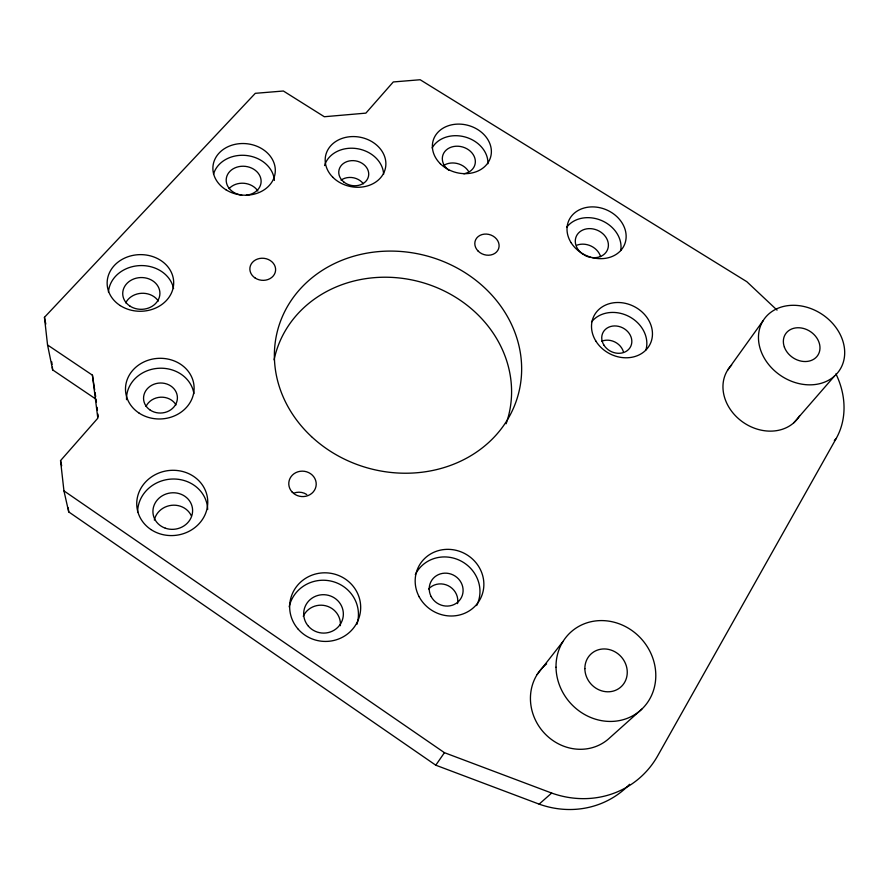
<?xml version="1.0" encoding="UTF-8"?>
<svg xmlns="http://www.w3.org/2000/svg" width="889" height="889" viewBox="0 0 889 889"><rect width="100%" height="100%" fill="white"/><g stroke="black" fill="none" stroke-linecap="round" stroke-linejoin="round"><path stroke-width="1.33" d="M835.916 373.847A85.277 70.82 34.4 0 1 836.193 438.499L657.749 755.728A97.346 89.922 51.7 0 1 551.658 793.055L539.134 804.134L435.777 765.196L68.709 511.897L63.941 490.861L60.541 460.613L97.823 418.186L92.423 375.169L47.55 344.965L44.45 317.317L255.299 93.323L283.38 91.011L324.318 116.737L365.89 113.125L393.282 81.955L420.164 79.743L746.816 281.691L777.042 310.117M435.777 765.196L444.444 752.683L551.658 793.055M727.569 370.224L763.162 320.607M537.134 674.529L563.015 641.458M793.821 422.764L834.36 376.191A45.55 36.96 33.5 0 0 809.423 308.05A45.55 36.96 33.5 0 0 760.94 350.988A45.55 36.96 33.5 0 0 834.36 376.191M834.315 440.466L836.193 438.499M641.78 709.166L609.854 737.726A48.651 44.928 51.6 0 1 542.89 731.503A48.651 44.928 51.6 0 1 546.624 663.916M47.55 344.965L52.651 369.891L96.068 399.228L96.412 401.928M63.941 490.861L444.444 752.683M60.541 460.613L61.674 465.758M44.45 317.317L45.806 324.063M92.423 375.169L94.656 389.871M95.056 392.538L95.668 396.55M97.09 407.329L97.423 410.04M97.934 414.085L98.279 416.797M51.74 361.812L52.051 364.501M52.351 367.201L52.651 369.891M68.253 507.886L68.709 511.897M126.527 399.65A33.871 30.015 -3.6 0 1 157.509 368.357A33.871 30.015 -3.6 0 1 193.913 393.671M137.639 512.42A35.082 32.215 -8.6 0 1 171.977 479.038A35.082 32.215 -8.6 0 1 207.682 509.497M428.587 588.996A16.824 15.969 30.5 0 1 448.289 585.762A16.824 15.969 30.5 0 1 457.546 603.609M601.753 341.209A15.224 13.013 27.3 0 1 623.4 351.755M341.043 180.156A14.813 12.324 11.1 0 1 363.368 183.812M146.018 406.417A16.602 14.78 -4.1 0 1 160.631 397.194A16.602 14.78 -4.1 0 1 176.011 404.895M293.637 493.239A13.279 12.368 5.3 0 1 306.805 494.551M303.249 616.277A19.436 18.858 5.8 0 1 325.796 605.798A19.436 18.858 5.8 0 1 340.376 625.678M213.516 174.277A30.882 25.57 5.9 0 1 246.131 155.464A30.882 25.57 5.9 0 1 274.357 180.434M108.447 292.092A32.837 28.059 -1.3 0 1 139.373 265.622A32.837 28.059 -1.3 0 1 173.566 288.536M241.775 195.113A17.502 14.491 5.9 0 1 228.695 172.766A17.502 14.491 5.9 0 1 258.154 173.122A17.502 14.491 5.9 0 1 246.364 195.18M274.09 359.845A120.56 107.502 14.7 0 1 420.73 282.057A120.56 107.502 14.7 0 1 506.119 423.753M289.169 606.865A35.038 33.882 6.9 0 1 332.208 581.384A35.038 33.882 6.9 0 1 356.9 624.356M324.563 165.554A30.17 24.936 11.2 0 1 356.733 148.596A30.17 24.936 11.2 0 1 383.626 174.244M229.129 188.59A17.18 14.313 5.7 0 1 257.91 191.057M591.518 321.94A31.026 26.359 27.1 0 1 628.79 316.373A31.026 26.359 27.1 0 1 645.947 349.91M154.33 520.043A19.48 17.947 -9.4 0 1 171.455 505.319A19.48 17.947 -9.4 0 1 191.291 515.753M125.727 302.871A18.247 15.68 -1.7 0 1 141.451 293.292A18.247 15.68 -1.7 0 1 158.331 301.038M415.307 574.65A34.338 32.482 29.9 0 1 460.524 560.781A34.338 32.482 29.9 0 1 476.626 605.565M443.411 165.632A16.435 13.524 16 0 1 468.703 171.633M449.045 170.41A16.735 13.679 16 0 1 447.845 148.796A16.735 13.679 16 0 1 473.192 154.575A16.735 13.679 16 0 1 463.847 173.788M432.143 147.93A29.537 24.136 16 0 1 465.336 137.05A29.537 24.136 16 0 1 487.917 163.743M576.861 245.186A16.68 13.891 23.3 0 1 600.608 256.654M566.649 227.351A29.97 24.803 23.2 0 1 601.597 220.539A29.97 24.803 23.2 0 1 620.711 250.576M583.528 254.632A16.98 14.057 23.2 0 1 581.228 230.829A16.98 14.057 23.2 0 1 607.42 240.13A16.98 14.057 23.2 0 1 591.841 257.577M590.763 257.421A16.98 14.057 23.2 0 1 584.484 255.187M629.579 784.309A94.001 87.233 53.4 0 1 539.134 804.134M799.711 415.574A42.628 35.393 34.4 0 1 741.815 421.353A42.628 35.393 34.4 0 1 731.669 365.068M139.117 413.118A34.338 30.337 -3.3 0 0 193.858 391.938A34.338 30.337 -3.3 0 0 146.418 360.867A34.338 30.337 -3.3 0 0 139.117 413.118M150.952 529.544A35.582 32.593 -8.1 0 0 207.515 506.019A35.582 32.593 -8.1 0 0 158.264 473.248A35.582 32.593 -8.1 0 0 150.952 529.544M165.287 528.177A19.88 18.258 -8.6 0 0 192.424 508.097A19.88 18.258 -8.6 0 0 160.576 496.907A19.88 18.258 -8.6 0 0 165.287 528.177M603.831 344.988A15.513 13.179 27.1 0 0 629.912 347.843A15.513 13.179 27.1 0 0 616.622 326.03A15.513 13.179 27.1 0 0 603.831 344.988M431.154 596.541A17.169 16.235 29.9 0 0 460.469 599.108A17.169 16.235 29.9 0 0 446.878 573.216A17.169 16.235 29.9 0 0 431.154 596.541M343.743 181.934A15.08 12.468 11.2 0 0 368.413 176.655A15.08 12.468 11.2 0 0 349.044 160.998A15.08 12.468 11.2 0 0 343.743 181.934M150.197 410.096A16.935 15.013 -3.6 0 0 177.267 399.717A16.935 15.013 -3.6 0 0 153.953 384.248A16.935 15.013 -3.6 0 0 150.197 410.096M308.427 626.256A19.858 19.202 6.9 0 0 342.221 620.455A19.858 19.202 6.9 0 0 319.907 594.985A19.858 19.202 6.9 0 0 308.427 626.256M291.981 491.884A13.735 12.713 6.1 0 0 315.395 488.405A13.735 12.713 6.1 0 0 300.104 471.303A13.735 12.713 6.1 0 0 291.981 491.884M225.884 189.735A31.271 25.781 6 0 0 275.157 172.966A31.271 25.781 6 0 0 231.24 145.407A31.271 25.781 6 0 0 225.884 189.735M129.95 306.094A18.613 15.902 -1.3 0 0 159.753 295.437A18.613 15.902 -1.3 0 0 134.239 278.779A18.613 15.902 -1.3 0 0 129.95 306.094M478.093 251.054A12.335 10.379 18.4 0 0 498.596 248.731A12.335 10.379 18.4 0 0 484.161 234.14A12.335 10.379 18.4 0 0 478.093 251.054M255.221 278.068A12.902 11.046 5.9 0 0 275.557 270.734A12.902 11.046 5.9 0 0 257.432 259.066A12.902 11.046 5.9 0 0 255.221 278.068M311.528 436.643A124.527 110.069 14.8 0 0 517.765 396.294A124.527 110.069 14.8 0 0 364.757 253.554A124.527 110.069 14.8 0 0 311.528 436.643M298.293 629.312A35.538 34.293 7.5 0 0 358.712 618.7A35.538 34.293 7.5 0 0 318.506 573.361A35.538 34.293 7.5 0 0 298.293 629.312M332.708 177.155A30.537 25.125 11.3 0 0 384.27 171.855A30.537 25.125 11.3 0 0 349.61 136.75A30.537 25.125 11.3 0 0 332.708 177.155M595.863 341.076A31.415 26.581 27 0 0 648.648 346.677A31.415 26.581 27 0 0 621.444 302.693A31.415 26.581 27 0 0 595.863 341.076M419.175 596.808A34.827 32.849 29.5 0 0 478.638 601.753A34.827 32.849 29.5 0 0 450.734 549.458A34.827 32.849 29.5 0 0 419.175 596.808M120.204 305.56A33.282 28.326 -1.1 0 0 173.411 286.436A33.282 28.326 -1.1 0 0 127.627 256.865A33.282 28.326 -1.1 0 0 120.204 305.56M440.344 163.743A29.893 24.314 16 0 0 490.106 158.642A29.893 24.314 16 0 0 455.19 124.271A29.893 24.314 16 0 0 440.344 163.743M571.105 242.697A30.348 24.992 23.2 0 0 622.333 248.542A30.348 24.992 23.2 0 0 596.308 207.115A30.348 24.992 23.2 0 0 571.105 242.697M556.014 667.217A52.384 47.85 48.4 0 0 631.468 716.467A52.384 47.85 48.4 0 0 630.223 629.356A52.384 47.85 48.4 0 0 556.014 667.217M584.862 668.617A22.258 20.336 48.4 0 0 616.81 689.742A22.258 20.336 48.4 0 0 616.521 652.748A22.258 20.336 48.4 0 0 584.862 668.617M784.354 347.032A19.358 15.713 33.5 0 0 815.513 357.934A19.358 15.713 33.5 0 0 805.134 328.952A19.358 15.713 33.5 0 0 784.354 347.032"/></g></svg>
